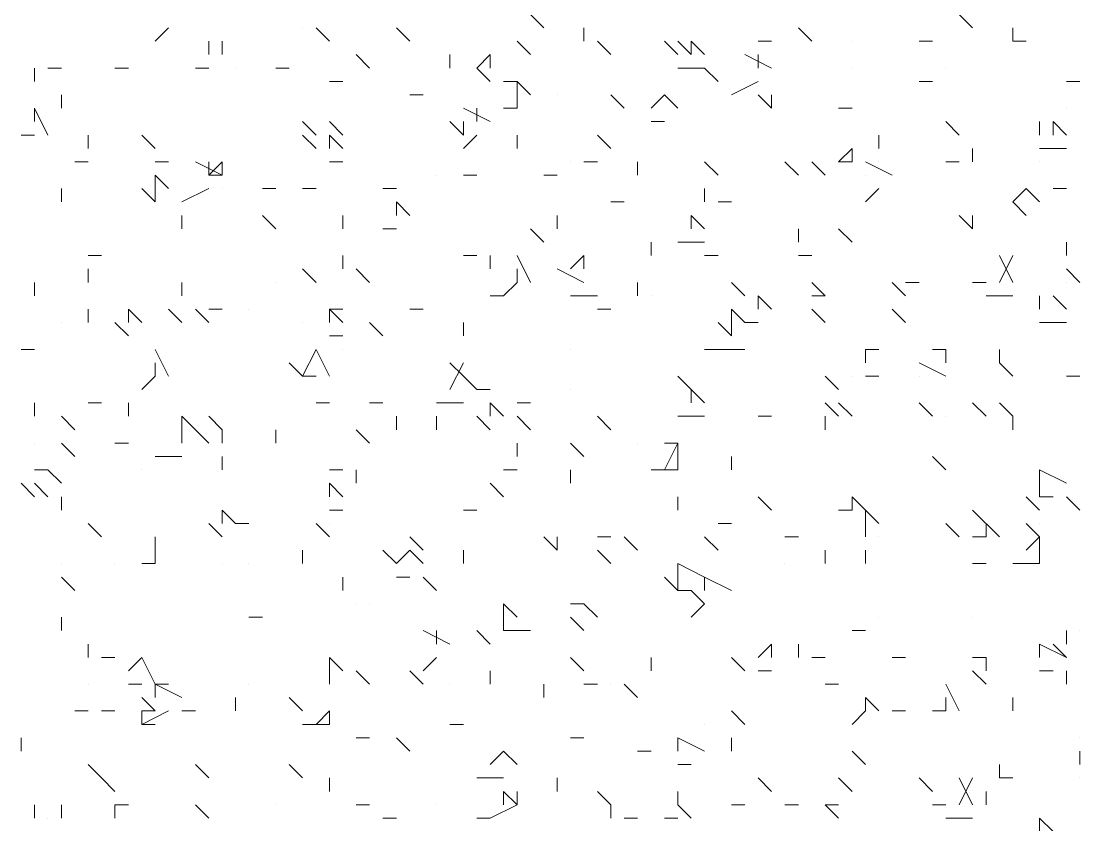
# Model space of a CAD drawing. Header units: millimetres. Extents: x 2928 to 3112, y 1220 to 1280.
# Drawn here: x 3000.6988 to 3000.9622, y 1266.179 to 1266.379 of the extents above; entities that cross this region are included whole.
import ezdxf

# ---------------------------------------------------------------- set-up
doc = ezdxf.new("R2010")
doc.units = ezdxf.units.MM

msp = doc.modelspace()

# ---------------------------------------------------------------- linework, layer by layer
at = {"color": 92, "linetype": 'Continuous', "lineweight": 5, "true_color": 0x00b800}
for points in [[(3000.82883, 1266.37731), (3000.8255, 1266.38065), (3000.8255, 1266.38065)], [(3000.9355, 1266.37731), (3000.93217, 1266.38065), (3000.93217, 1266.38065)], [(3000.73217, 1266.37398), (3000.7355, 1266.37731), (3000.7355, 1266.37731)], [(3000.7755, 1266.37398), (3000.77217, 1266.37731), (3000.77217, 1266.37731)], [(3000.7955, 1266.37398), (3000.79217, 1266.37731), (3000.79217, 1266.37731)], [(3000.83883, 1266.37398), (3000.83883, 1266.37731), (3000.83883, 1266.37731)], [(3000.8955, 1266.37398), (3000.89217, 1266.37731), (3000.89217, 1266.37731)], [(3000.9455, 1266.37398), (3000.9455, 1266.37731), (3000.9455, 1266.37731)], [(3000.7455, 1266.37065), (3000.7455, 1266.37398), (3000.7455, 1266.37398)], [(3000.74883, 1266.37065), (3000.74883, 1266.37398), (3000.74883, 1266.37398)], [(3000.8255, 1266.37065), (3000.82217, 1266.37398), (3000.82217, 1266.37398)], [(3000.8455, 1266.37065), (3000.84217, 1266.37398), (3000.84217, 1266.37398)], [(3000.86217, 1266.37065), (3000.85883, 1266.37398), (3000.85883, 1266.37398)], [(3000.8655, 1266.37065), (3000.86217, 1266.37398), (3000.86217, 1266.37398)], [(3000.8655, 1266.37398), (3000.86883, 1266.37065), (3000.86883, 1266.37065)], [(3000.8655, 1266.37398), (3000.8655, 1266.37065), (3000.8655, 1266.37065)], [(3000.8855, 1266.37398), (3000.88217, 1266.37398), (3000.88217, 1266.37398)], [(3000.9255, 1266.37398), (3000.92217, 1266.37398), (3000.92217, 1266.37398)], [(3000.9455, 1266.37398), (3000.94884, 1266.37398), (3000.94884, 1266.37398)], [(3000.7855, 1266.36731), (3000.78217, 1266.37065), (3000.78217, 1266.37065)], [(3000.8055, 1266.36731), (3000.8055, 1266.37065), (3000.8055, 1266.37065)], [(3000.8155, 1266.37065), (3000.81217, 1266.36731), (3000.81217, 1266.36731)], [(3000.8155, 1266.37065), (3000.8155, 1266.36731), (3000.8155, 1266.36731)], [(3000.87883, 1266.37065), (3000.8855, 1266.36731), (3000.8855, 1266.36731)], [(3000.88217, 1266.37065), (3000.88217, 1266.36731), (3000.88217, 1266.36731)], [(3000.70217, 1266.36398), (3000.70217, 1266.36731), (3000.70217, 1266.36731)], [(3000.70883, 1266.36731), (3000.7055, 1266.36731), (3000.7055, 1266.36731)], [(3000.7255, 1266.36731), (3000.72217, 1266.36731), (3000.72217, 1266.36731)], [(3000.7455, 1266.36731), (3000.74217, 1266.36731), (3000.74217, 1266.36731)], [(3000.7655, 1266.36731), (3000.76217, 1266.36731), (3000.76217, 1266.36731)], [(3000.81217, 1266.36731), (3000.8155, 1266.36398), (3000.8155, 1266.36398)], [(3000.86217, 1266.36731), (3000.86883, 1266.36731), (3000.86883, 1266.36731)], [(3000.87217, 1266.36398), (3000.86883, 1266.36731), (3000.86883, 1266.36731)], [(3000.77883, 1266.36398), (3000.7755, 1266.36398), (3000.7755, 1266.36398)], [(3000.82217, 1266.36398), (3000.81883, 1266.36398), (3000.81883, 1266.36398)], [(3000.82217, 1266.36398), (3000.8255, 1266.36065), (3000.8255, 1266.36065)], [(3000.82217, 1266.36398), (3000.82217, 1266.35731), (3000.82217, 1266.35731)], [(3000.8755, 1266.36065), (3000.88217, 1266.36398), (3000.88217, 1266.36398)], [(3000.9255, 1266.36398), (3000.92217, 1266.36398), (3000.92217, 1266.36398)], [(3000.96217, 1266.36398), (3000.95884, 1266.36398), (3000.95884, 1266.36398)], [(3000.70883, 1266.35731), (3000.70883, 1266.36065), (3000.70883, 1266.36065)], [(3000.79883, 1266.36065), (3000.7955, 1266.36065), (3000.7955, 1266.36065)], [(3000.84883, 1266.35731), (3000.8455, 1266.36065), (3000.8455, 1266.36065)], [(3000.85883, 1266.36065), (3000.8555, 1266.35731), (3000.8555, 1266.35731)], [(3000.85883, 1266.36065), (3000.86217, 1266.35731), (3000.86217, 1266.35731)], [(3000.8855, 1266.35731), (3000.88217, 1266.36065), (3000.88217, 1266.36065)], [(3000.8855, 1266.35731), (3000.8855, 1266.36065), (3000.8855, 1266.36065)], [(3000.70217, 1266.35731), (3000.7055, 1266.35065), (3000.7055, 1266.35065)], [(3000.70217, 1266.35731), (3000.70217, 1266.35398), (3000.70217, 1266.35398)], [(3000.80883, 1266.35731), (3000.8155, 1266.35398), (3000.8155, 1266.35398)], [(3000.81217, 1266.35731), (3000.81217, 1266.35398), (3000.81217, 1266.35398)], [(3000.81883, 1266.35731), (3000.82217, 1266.35731), (3000.82217, 1266.35731)], [(3000.9055, 1266.35731), (3000.90217, 1266.35731), (3000.90217, 1266.35731)], [(3000.77217, 1266.35065), (3000.76883, 1266.35398), (3000.76883, 1266.35398)], [(3000.77883, 1266.35065), (3000.7755, 1266.35398), (3000.7755, 1266.35398)], [(3000.80883, 1266.35065), (3000.8055, 1266.35398), (3000.8055, 1266.35398)], [(3000.80883, 1266.35065), (3000.80883, 1266.35398), (3000.80883, 1266.35398)], [(3000.8555, 1266.35398), (3000.85883, 1266.35398), (3000.85883, 1266.35398)], [(3000.93217, 1266.35065), (3000.92884, 1266.35398), (3000.92884, 1266.35398)], [(3000.95217, 1266.35065), (3000.95217, 1266.35398), (3000.95217, 1266.35398)], [(3000.9555, 1266.35398), (3000.95884, 1266.35065), (3000.95884, 1266.35065)], [(3000.9555, 1266.35398), (3000.9555, 1266.35065), (3000.9555, 1266.35065)], [(3000.69883, 1266.35065), (3000.70217, 1266.35065), (3000.70217, 1266.35065)], [(3000.7155, 1266.34731), (3000.7155, 1266.35065), (3000.7155, 1266.35065)], [(3000.73217, 1266.34731), (3000.72883, 1266.35065), (3000.72883, 1266.35065)], [(3000.77217, 1266.34731), (3000.76883, 1266.35065), (3000.76883, 1266.35065)], [(3000.7755, 1266.35065), (3000.77883, 1266.34731), (3000.77883, 1266.34731)], [(3000.7755, 1266.35065), (3000.7755, 1266.34731), (3000.7755, 1266.34731)], [(3000.80883, 1266.34731), (3000.81217, 1266.35065), (3000.81217, 1266.35065)], [(3000.82217, 1266.34731), (3000.82217, 1266.35065), (3000.82217, 1266.35065)], [(3000.8455, 1266.34731), (3000.84217, 1266.35065), (3000.84217, 1266.35065)], [(3000.91217, 1266.34731), (3000.91217, 1266.35065), (3000.91217, 1266.35065)], [(3000.9055, 1266.34731), (3000.90217, 1266.34398), (3000.90217, 1266.34398)], [(3000.9055, 1266.34731), (3000.9055, 1266.34398), (3000.9055, 1266.34398)], [(3000.9355, 1266.34398), (3000.9355, 1266.34731), (3000.9355, 1266.34731)], [(3000.95217, 1266.34731), (3000.95884, 1266.34731), (3000.95884, 1266.34731)], [(3000.7155, 1266.34398), (3000.71217, 1266.34398), (3000.71217, 1266.34398)], [(3000.7355, 1266.34398), (3000.73217, 1266.34398), (3000.73217, 1266.34398)], [(3000.74217, 1266.34398), (3000.74883, 1266.34065), (3000.74883, 1266.34065)], [(3000.7455, 1266.34398), (3000.7455, 1266.34065), (3000.7455, 1266.34065)], [(3000.74883, 1266.34398), (3000.7455, 1266.34065), (3000.7455, 1266.34065)], [(3000.74883, 1266.34398), (3000.74883, 1266.34065), (3000.74883, 1266.34065)], [(3000.7755, 1266.34398), (3000.77883, 1266.34398), (3000.77883, 1266.34398)], [(3000.84217, 1266.34398), (3000.83883, 1266.34398), (3000.83883, 1266.34398)], [(3000.85217, 1266.34065), (3000.85217, 1266.34398), (3000.85217, 1266.34398)], [(3000.87217, 1266.34065), (3000.86883, 1266.34398), (3000.86883, 1266.34398)], [(3000.89217, 1266.34065), (3000.88883, 1266.34398), (3000.88883, 1266.34398)], [(3000.89884, 1266.34065), (3000.8955, 1266.34398), (3000.8955, 1266.34398)], [(3000.90217, 1266.34398), (3000.9055, 1266.34398), (3000.9055, 1266.34398)], [(3000.90884, 1266.34398), (3000.9155, 1266.34065), (3000.9155, 1266.34065)], [(3000.93217, 1266.34398), (3000.92884, 1266.34398), (3000.92884, 1266.34398)], [(3000.73217, 1266.34065), (3000.7355, 1266.33731), (3000.7355, 1266.33731)], [(3000.73217, 1266.34065), (3000.73217, 1266.33398), (3000.73217, 1266.33398)], [(3000.7455, 1266.34065), (3000.74883, 1266.34065), (3000.74883, 1266.34065)], [(3000.74883, 1266.34065), (3000.7455, 1266.34065), (3000.7455, 1266.34065)], [(3000.81217, 1266.34065), (3000.80883, 1266.34065), (3000.80883, 1266.34065)], [(3000.83217, 1266.34065), (3000.82883, 1266.34065), (3000.82883, 1266.34065)], [(3000.70883, 1266.33398), (3000.70883, 1266.33731), (3000.70883, 1266.33731)], [(3000.70883, 1266.33398), (3000.70883, 1266.33731), (3000.70883, 1266.33731)], [(3000.73217, 1266.33398), (3000.72883, 1266.33731), (3000.72883, 1266.33731)], [(3000.73883, 1266.33398), (3000.7455, 1266.33731), (3000.7455, 1266.33731)], [(3000.76217, 1266.33731), (3000.75883, 1266.33731), (3000.75883, 1266.33731)], [(3000.77217, 1266.33731), (3000.76883, 1266.33731), (3000.76883, 1266.33731)], [(3000.79217, 1266.33731), (3000.78883, 1266.33731), (3000.78883, 1266.33731)], [(3000.86883, 1266.33398), (3000.86883, 1266.33731), (3000.86883, 1266.33731)], [(3000.90884, 1266.33398), (3000.91217, 1266.33731), (3000.91217, 1266.33731)], [(3000.94884, 1266.33731), (3000.9455, 1266.33398), (3000.9455, 1266.33398)], [(3000.94884, 1266.33731), (3000.95217, 1266.33398), (3000.95217, 1266.33398)], [(3000.95884, 1266.33731), (3000.9555, 1266.33731), (3000.9555, 1266.33731)], [(3000.79217, 1266.33398), (3000.7955, 1266.33065), (3000.7955, 1266.33065)], [(3000.79217, 1266.33398), (3000.79217, 1266.33065), (3000.79217, 1266.33065)], [(3000.84883, 1266.33398), (3000.8455, 1266.33398), (3000.8455, 1266.33398)], [(3000.8755, 1266.33398), (3000.87217, 1266.33398), (3000.87217, 1266.33398)], [(3000.9455, 1266.33398), (3000.94884, 1266.33065), (3000.94884, 1266.33065)], [(3000.73883, 1266.32731), (3000.73883, 1266.33065), (3000.73883, 1266.33065)], [(3000.76217, 1266.32731), (3000.75883, 1266.33065), (3000.75883, 1266.33065)], [(3000.77883, 1266.32731), (3000.77883, 1266.33065), (3000.77883, 1266.33065)], [(3000.83217, 1266.32731), (3000.83217, 1266.33065), (3000.83217, 1266.33065)], [(3000.8655, 1266.33065), (3000.86883, 1266.32731), (3000.86883, 1266.32731)], [(3000.8655, 1266.33065), (3000.8655, 1266.32731), (3000.8655, 1266.32731)], [(3000.9355, 1266.32731), (3000.93217, 1266.33065), (3000.93217, 1266.33065)], [(3000.9355, 1266.32731), (3000.9355, 1266.33065), (3000.9355, 1266.33065)], [(3000.78883, 1266.32731), (3000.79217, 1266.32731), (3000.79217, 1266.32731)], [(3000.82883, 1266.32398), (3000.8255, 1266.32731), (3000.8255, 1266.32731)], [(3000.89217, 1266.32398), (3000.89217, 1266.32731), (3000.89217, 1266.32731)], [(3000.9055, 1266.32398), (3000.90217, 1266.32731), (3000.90217, 1266.32731)], [(3000.8555, 1266.32065), (3000.8555, 1266.32398), (3000.8555, 1266.32398)], [(3000.86217, 1266.32398), (3000.86883, 1266.32398), (3000.86883, 1266.32398)], [(3000.95884, 1266.32065), (3000.95884, 1266.32398), (3000.95884, 1266.32398)], [(3000.71883, 1266.32065), (3000.7155, 1266.32065), (3000.7155, 1266.32065)], [(3000.77883, 1266.31731), (3000.77883, 1266.32065), (3000.77883, 1266.32065)], [(3000.81217, 1266.32065), (3000.80883, 1266.32065), (3000.80883, 1266.32065)], [(3000.8155, 1266.31731), (3000.8155, 1266.32065), (3000.8155, 1266.32065)], [(3000.82217, 1266.32065), (3000.8255, 1266.31398), (3000.8255, 1266.31398)], [(3000.83883, 1266.32065), (3000.8355, 1266.31731), (3000.8355, 1266.31731)], [(3000.83883, 1266.32065), (3000.83883, 1266.31731), (3000.83883, 1266.31731)], [(3000.87217, 1266.32065), (3000.86883, 1266.32065), (3000.86883, 1266.32065)], [(3000.8955, 1266.32065), (3000.89217, 1266.32065), (3000.89217, 1266.32065)], [(3000.94217, 1266.32065), (3000.9455, 1266.31398), (3000.9455, 1266.31398)], [(3000.9455, 1266.32065), (3000.94217, 1266.31398), (3000.94217, 1266.31398)], [(3000.7155, 1266.31398), (3000.7155, 1266.31731), (3000.7155, 1266.31731)], [(3000.77217, 1266.31398), (3000.76883, 1266.31731), (3000.76883, 1266.31731)], [(3000.7855, 1266.31398), (3000.78217, 1266.31731), (3000.78217, 1266.31731)], [(3000.82217, 1266.31731), (3000.82217, 1266.31398), (3000.82217, 1266.31398)], [(3000.83217, 1266.31731), (3000.83883, 1266.31398), (3000.83883, 1266.31398)], [(3000.96217, 1266.31398), (3000.95884, 1266.31731), (3000.95884, 1266.31731)], [(3000.70217, 1266.31065), (3000.70217, 1266.31398), (3000.70217, 1266.31398)], [(3000.73883, 1266.31065), (3000.73883, 1266.31398), (3000.73883, 1266.31398)], [(3000.81883, 1266.31065), (3000.82217, 1266.31398), (3000.82217, 1266.31398)], [(3000.85217, 1266.31065), (3000.85217, 1266.31398), (3000.85217, 1266.31398)], [(3000.87883, 1266.31065), (3000.8755, 1266.31398), (3000.8755, 1266.31398)], [(3000.89884, 1266.31065), (3000.8955, 1266.31398), (3000.8955, 1266.31398)], [(3000.91884, 1266.31065), (3000.9155, 1266.31398), (3000.9155, 1266.31398)], [(3000.92217, 1266.31398), (3000.91884, 1266.31398), (3000.91884, 1266.31398)], [(3000.93884, 1266.31398), (3000.9355, 1266.31398), (3000.9355, 1266.31398)], [(3000.81883, 1266.31065), (3000.8155, 1266.31065), (3000.8155, 1266.31065)], [(3000.83883, 1266.31065), (3000.8355, 1266.31065), (3000.8355, 1266.31065)], [(3000.84217, 1266.31065), (3000.83883, 1266.31065), (3000.83883, 1266.31065)], [(3000.88217, 1266.31065), (3000.8855, 1266.30731), (3000.8855, 1266.30731)], [(3000.88217, 1266.31065), (3000.88217, 1266.30731), (3000.88217, 1266.30731)], [(3000.89884, 1266.31065), (3000.8955, 1266.31065), (3000.8955, 1266.31065)], [(3000.93884, 1266.31065), (3000.9455, 1266.31065), (3000.9455, 1266.31065)], [(3000.95217, 1266.31065), (3000.95217, 1266.30731), (3000.95217, 1266.30731)], [(3000.9555, 1266.31065), (3000.95884, 1266.30731), (3000.95884, 1266.30731)], [(3000.7155, 1266.30398), (3000.7155, 1266.30731), (3000.7155, 1266.30731)], [(3000.7255, 1266.30731), (3000.72883, 1266.30398), (3000.72883, 1266.30398)], [(3000.7255, 1266.30731), (3000.7255, 1266.30398), (3000.7255, 1266.30398)], [(3000.73883, 1266.30398), (3000.7355, 1266.30731), (3000.7355, 1266.30731)], [(3000.7455, 1266.30398), (3000.74217, 1266.30731), (3000.74217, 1266.30731)], [(3000.74883, 1266.30731), (3000.7455, 1266.30731), (3000.7455, 1266.30731)], [(3000.7755, 1266.30731), (3000.77883, 1266.30398), (3000.77883, 1266.30398)], [(3000.7755, 1266.30731), (3000.7755, 1266.30398), (3000.7755, 1266.30398)], [(3000.77883, 1266.30731), (3000.7755, 1266.30731), (3000.7755, 1266.30731)], [(3000.79883, 1266.30731), (3000.7955, 1266.30731), (3000.7955, 1266.30731)], [(3000.8455, 1266.30731), (3000.84217, 1266.30731), (3000.84217, 1266.30731)], [(3000.8755, 1266.30731), (3000.87883, 1266.30398), (3000.87883, 1266.30398)], [(3000.8755, 1266.30731), (3000.8755, 1266.30065), (3000.8755, 1266.30065)], [(3000.89884, 1266.30398), (3000.8955, 1266.30731), (3000.8955, 1266.30731)], [(3000.91884, 1266.30398), (3000.9155, 1266.30731), (3000.9155, 1266.30731)], [(3000.72217, 1266.30398), (3000.7255, 1266.30065), (3000.7255, 1266.30065)], [(3000.78883, 1266.30065), (3000.7855, 1266.30398), (3000.7855, 1266.30398)], [(3000.80883, 1266.30065), (3000.80883, 1266.30398), (3000.80883, 1266.30398)], [(3000.8755, 1266.30065), (3000.87217, 1266.30398), (3000.87217, 1266.30398)], [(3000.87883, 1266.30398), (3000.88217, 1266.30398), (3000.88217, 1266.30398)], [(3000.95217, 1266.30398), (3000.95884, 1266.30398), (3000.95884, 1266.30398)], [(3000.7755, 1266.30065), (3000.77883, 1266.30065), (3000.77883, 1266.30065)], [(3000.70217, 1266.29731), (3000.69883, 1266.29731), (3000.69883, 1266.29731)], [(3000.73217, 1266.29731), (3000.7355, 1266.29065), (3000.7355, 1266.29065)], [(3000.77217, 1266.29731), (3000.76883, 1266.29065), (3000.76883, 1266.29065)], [(3000.77217, 1266.29731), (3000.7755, 1266.29065), (3000.7755, 1266.29065)], [(3000.86883, 1266.29731), (3000.8755, 1266.29731), (3000.8755, 1266.29731)], [(3000.87883, 1266.29731), (3000.8755, 1266.29731), (3000.8755, 1266.29731)], [(3000.90884, 1266.29731), (3000.91217, 1266.29731), (3000.91217, 1266.29731)], [(3000.90884, 1266.29731), (3000.90884, 1266.29398), (3000.90884, 1266.29398)], [(3000.92884, 1266.29731), (3000.9255, 1266.29731), (3000.9255, 1266.29731)], [(3000.92884, 1266.29731), (3000.92884, 1266.29398), (3000.92884, 1266.29398)], [(3000.94217, 1266.29398), (3000.94217, 1266.29731), (3000.94217, 1266.29731)], [(3000.73217, 1266.29398), (3000.73217, 1266.29065), (3000.73217, 1266.29065)], [(3000.76883, 1266.29065), (3000.7655, 1266.29398), (3000.7655, 1266.29398)], [(3000.8055, 1266.29398), (3000.80883, 1266.29065), (3000.80883, 1266.29065)], [(3000.80883, 1266.29398), (3000.8055, 1266.28731), (3000.8055, 1266.28731)], [(3000.92217, 1266.29398), (3000.92884, 1266.29065), (3000.92884, 1266.29065)], [(3000.9455, 1266.29065), (3000.94217, 1266.29398), (3000.94217, 1266.29398)], [(3000.72883, 1266.28731), (3000.73217, 1266.29065), (3000.73217, 1266.29065)], [(3000.76883, 1266.29065), (3000.77217, 1266.29065), (3000.77217, 1266.29065)], [(3000.81217, 1266.28731), (3000.80883, 1266.29065), (3000.80883, 1266.29065)], [(3000.8655, 1266.28731), (3000.86217, 1266.29065), (3000.86217, 1266.29065)], [(3000.90217, 1266.28731), (3000.89884, 1266.29065), (3000.89884, 1266.29065)], [(3000.90884, 1266.29065), (3000.91217, 1266.29065), (3000.91217, 1266.29065)], [(3000.96217, 1266.29065), (3000.95884, 1266.29065), (3000.95884, 1266.29065)], [(3000.8155, 1266.28731), (3000.81217, 1266.28731), (3000.81217, 1266.28731)], [(3000.8655, 1266.28731), (3000.86883, 1266.28398), (3000.86883, 1266.28398)], [(3000.8655, 1266.28731), (3000.8655, 1266.28398), (3000.8655, 1266.28398)], [(3000.70217, 1266.28065), (3000.70217, 1266.28398), (3000.70217, 1266.28398)], [(3000.71883, 1266.28398), (3000.7155, 1266.28398), (3000.7155, 1266.28398)], [(3000.7255, 1266.28065), (3000.7255, 1266.28398), (3000.7255, 1266.28398)], [(3000.7755, 1266.28398), (3000.77217, 1266.28398), (3000.77217, 1266.28398)], [(3000.78883, 1266.28398), (3000.7855, 1266.28398), (3000.7855, 1266.28398)], [(3000.80217, 1266.28398), (3000.80883, 1266.28398), (3000.80883, 1266.28398)], [(3000.8155, 1266.28398), (3000.81883, 1266.28065), (3000.81883, 1266.28065)], [(3000.8155, 1266.28398), (3000.8155, 1266.28065), (3000.8155, 1266.28065)], [(3000.8255, 1266.28398), (3000.82217, 1266.28398), (3000.82217, 1266.28398)], [(3000.90217, 1266.28065), (3000.89884, 1266.28398), (3000.89884, 1266.28398)], [(3000.9055, 1266.28065), (3000.90217, 1266.28398), (3000.90217, 1266.28398)], [(3000.9255, 1266.28065), (3000.92217, 1266.28398), (3000.92217, 1266.28398)], [(3000.93884, 1266.28065), (3000.9355, 1266.28398), (3000.9355, 1266.28398)], [(3000.9455, 1266.28065), (3000.94217, 1266.28398), (3000.94217, 1266.28398)], [(3000.71217, 1266.27731), (3000.70883, 1266.28065), (3000.70883, 1266.28065)], [(3000.73883, 1266.28065), (3000.74217, 1266.27731), (3000.74217, 1266.27731)], [(3000.73883, 1266.28065), (3000.73883, 1266.27398), (3000.73883, 1266.27398)], [(3000.74883, 1266.27731), (3000.7455, 1266.28065), (3000.7455, 1266.28065)], [(3000.79217, 1266.27731), (3000.79217, 1266.28065), (3000.79217, 1266.28065)], [(3000.80217, 1266.27731), (3000.80217, 1266.28065), (3000.80217, 1266.28065)], [(3000.81217, 1266.28065), (3000.8155, 1266.27731), (3000.8155, 1266.27731)], [(3000.8255, 1266.27731), (3000.82217, 1266.28065), (3000.82217, 1266.28065)], [(3000.8455, 1266.27731), (3000.84217, 1266.28065), (3000.84217, 1266.28065)], [(3000.8455, 1266.27731), (3000.84217, 1266.28065), (3000.84217, 1266.28065)], [(3000.86217, 1266.28065), (3000.86883, 1266.28065), (3000.86883, 1266.28065)], [(3000.8655, 1266.28065), (3000.86217, 1266.28065), (3000.86217, 1266.28065)], [(3000.8855, 1266.28065), (3000.88217, 1266.28065), (3000.88217, 1266.28065)], [(3000.89884, 1266.27731), (3000.89884, 1266.28065), (3000.89884, 1266.28065)], [(3000.9455, 1266.27731), (3000.9455, 1266.28065), (3000.9455, 1266.28065)], [(3000.7455, 1266.27398), (3000.74217, 1266.27731), (3000.74217, 1266.27731)], [(3000.74883, 1266.27398), (3000.74883, 1266.27731), (3000.74883, 1266.27731)], [(3000.76217, 1266.27398), (3000.76217, 1266.27731), (3000.76217, 1266.27731)], [(3000.7855, 1266.27398), (3000.78217, 1266.27731), (3000.78217, 1266.27731)], [(3000.71217, 1266.27065), (3000.70883, 1266.27398), (3000.70883, 1266.27398)], [(3000.7255, 1266.27398), (3000.72217, 1266.27398), (3000.72217, 1266.27398)], [(3000.82217, 1266.27398), (3000.82217, 1266.27065), (3000.82217, 1266.27065)], [(3000.83883, 1266.27065), (3000.8355, 1266.27398), (3000.8355, 1266.27398)], [(3000.86217, 1266.27398), (3000.85883, 1266.26731), (3000.85883, 1266.26731)], [(3000.86217, 1266.27398), (3000.85883, 1266.27398), (3000.85883, 1266.27398)], [(3000.86217, 1266.27398), (3000.86217, 1266.26731), (3000.86217, 1266.26731)], [(3000.73217, 1266.27065), (3000.73883, 1266.27065), (3000.73883, 1266.27065)], [(3000.74883, 1266.26731), (3000.74883, 1266.27065), (3000.74883, 1266.27065)], [(3000.8755, 1266.26731), (3000.8755, 1266.27065), (3000.8755, 1266.27065)], [(3000.92884, 1266.26731), (3000.9255, 1266.27065), (3000.9255, 1266.27065)], [(3000.7055, 1266.26731), (3000.70217, 1266.26731), (3000.70217, 1266.26731)], [(3000.7055, 1266.26731), (3000.70883, 1266.26398), (3000.70883, 1266.26398)], [(3000.77883, 1266.26731), (3000.7755, 1266.26731), (3000.7755, 1266.26731)], [(3000.78217, 1266.26398), (3000.78217, 1266.26731), (3000.78217, 1266.26731)], [(3000.81883, 1266.26731), (3000.82217, 1266.26731), (3000.82217, 1266.26731)], [(3000.8355, 1266.26398), (3000.8355, 1266.26731), (3000.8355, 1266.26731)], [(3000.8555, 1266.26731), (3000.86217, 1266.26731), (3000.86217, 1266.26731)], [(3000.95217, 1266.26731), (3000.95884, 1266.26398), (3000.95884, 1266.26398)], [(3000.95217, 1266.26731), (3000.95217, 1266.26064), (3000.95217, 1266.26064)], [(3000.70217, 1266.26064), (3000.69883, 1266.26398), (3000.69883, 1266.26398)], [(3000.70217, 1266.26398), (3000.7055, 1266.26064), (3000.7055, 1266.26064)], [(3000.7755, 1266.26398), (3000.77883, 1266.26064), (3000.77883, 1266.26064)], [(3000.7755, 1266.26398), (3000.7755, 1266.26064), (3000.7755, 1266.26064)], [(3000.81883, 1266.26064), (3000.8155, 1266.26398), (3000.8155, 1266.26398)], [(3000.70883, 1266.25731), (3000.70883, 1266.26064), (3000.70883, 1266.26064)], [(3000.86217, 1266.25731), (3000.86217, 1266.26064), (3000.86217, 1266.26064)], [(3000.8855, 1266.25731), (3000.88217, 1266.26064), (3000.88217, 1266.26064)], [(3000.9055, 1266.26064), (3000.90884, 1266.25731), (3000.90884, 1266.25731)], [(3000.9055, 1266.26064), (3000.9055, 1266.25731), (3000.9055, 1266.25731)], [(3000.9055, 1266.25731), (3000.9055, 1266.26064), (3000.9055, 1266.26064)], [(3000.95217, 1266.25731), (3000.94884, 1266.26064), (3000.94884, 1266.26064)], [(3000.95217, 1266.26064), (3000.9555, 1266.26064), (3000.9555, 1266.26064)], [(3000.96217, 1266.25731), (3000.95884, 1266.26064), (3000.95884, 1266.26064)], [(3000.74883, 1266.25731), (3000.75217, 1266.25398), (3000.75217, 1266.25398)], [(3000.74883, 1266.25731), (3000.74883, 1266.25398), (3000.74883, 1266.25398)], [(3000.7755, 1266.25731), (3000.77883, 1266.25731), (3000.77883, 1266.25731)], [(3000.81217, 1266.25731), (3000.80883, 1266.25731), (3000.80883, 1266.25731)], [(3000.90217, 1266.25731), (3000.9055, 1266.25731), (3000.9055, 1266.25731)], [(3000.90884, 1266.25731), (3000.91217, 1266.25398), (3000.91217, 1266.25398)], [(3000.90884, 1266.25731), (3000.90884, 1266.25064), (3000.90884, 1266.25064)], [(3000.9355, 1266.25731), (3000.94217, 1266.25064), (3000.94217, 1266.25064)], [(3000.71883, 1266.25064), (3000.7155, 1266.25398), (3000.7155, 1266.25398)], [(3000.7455, 1266.25398), (3000.74883, 1266.25064), (3000.74883, 1266.25064)], [(3000.7555, 1266.25398), (3000.75217, 1266.25398), (3000.75217, 1266.25398)], [(3000.7755, 1266.25064), (3000.77217, 1266.25398), (3000.77217, 1266.25398)], [(3000.8755, 1266.25398), (3000.87217, 1266.25398), (3000.87217, 1266.25398)], [(3000.93217, 1266.25064), (3000.92884, 1266.25398), (3000.92884, 1266.25398)], [(3000.93884, 1266.25398), (3000.93884, 1266.25064), (3000.93884, 1266.25064)], [(3000.95217, 1266.25064), (3000.94884, 1266.25398), (3000.94884, 1266.25398)], [(3000.73217, 1266.25064), (3000.73217, 1266.24731), (3000.73217, 1266.24731)], [(3000.79883, 1266.24731), (3000.7955, 1266.25064), (3000.7955, 1266.25064)], [(3000.83217, 1266.24731), (3000.82883, 1266.25064), (3000.82883, 1266.25064)], [(3000.83217, 1266.24731), (3000.83217, 1266.25064), (3000.83217, 1266.25064)], [(3000.8455, 1266.25064), (3000.84217, 1266.25064), (3000.84217, 1266.25064)], [(3000.85217, 1266.24731), (3000.84883, 1266.25064), (3000.84883, 1266.25064)], [(3000.87217, 1266.24731), (3000.86883, 1266.25064), (3000.86883, 1266.25064)], [(3000.89217, 1266.25064), (3000.88883, 1266.25064), (3000.88883, 1266.25064)], [(3000.93884, 1266.25064), (3000.9355, 1266.25064), (3000.9355, 1266.25064)], [(3000.95217, 1266.25064), (3000.94884, 1266.24731), (3000.94884, 1266.24731)], [(3000.95217, 1266.25064), (3000.95217, 1266.24398), (3000.95217, 1266.24398)], [(3000.73217, 1266.24398), (3000.73217, 1266.24731), (3000.73217, 1266.24731)], [(3000.76883, 1266.24398), (3000.76883, 1266.24731), (3000.76883, 1266.24731)], [(3000.79217, 1266.24398), (3000.78883, 1266.24731), (3000.78883, 1266.24731)], [(3000.7955, 1266.24731), (3000.79217, 1266.24398), (3000.79217, 1266.24398)], [(3000.7955, 1266.24731), (3000.79883, 1266.24398), (3000.79883, 1266.24398)], [(3000.80883, 1266.24398), (3000.80883, 1266.24731), (3000.80883, 1266.24731)], [(3000.8455, 1266.24398), (3000.84217, 1266.24731), (3000.84217, 1266.24731)], [(3000.89884, 1266.24398), (3000.89884, 1266.24731), (3000.89884, 1266.24731)], [(3000.90884, 1266.24398), (3000.90884, 1266.24731), (3000.90884, 1266.24731)], [(3000.72883, 1266.24398), (3000.73217, 1266.24398), (3000.73217, 1266.24398)], [(3000.73217, 1266.24398), (3000.72883, 1266.24398), (3000.72883, 1266.24398)], [(3000.86217, 1266.24398), (3000.86883, 1266.24064), (3000.86883, 1266.24064)], [(3000.86217, 1266.24398), (3000.86217, 1266.23731), (3000.86217, 1266.23731)], [(3000.9355, 1266.24398), (3000.93884, 1266.24398), (3000.93884, 1266.24398)], [(3000.93884, 1266.24398), (3000.9355, 1266.24398), (3000.9355, 1266.24398)], [(3000.9455, 1266.24398), (3000.95217, 1266.24398), (3000.95217, 1266.24398)], [(3000.71217, 1266.23731), (3000.70883, 1266.24064), (3000.70883, 1266.24064)], [(3000.77883, 1266.23731), (3000.77883, 1266.24064), (3000.77883, 1266.24064)], [(3000.79217, 1266.24064), (3000.7955, 1266.24064), (3000.7955, 1266.24064)], [(3000.80217, 1266.23731), (3000.79883, 1266.24064), (3000.79883, 1266.24064)], [(3000.86217, 1266.23731), (3000.85883, 1266.24064), (3000.85883, 1266.24064)], [(3000.86883, 1266.24064), (3000.8755, 1266.23731), (3000.8755, 1266.23731)], [(3000.86883, 1266.24064), (3000.86883, 1266.23731), (3000.86883, 1266.23731)], [(3000.86217, 1266.23731), (3000.8655, 1266.23731), (3000.8655, 1266.23731)], [(3000.86883, 1266.23398), (3000.8655, 1266.23731), (3000.8655, 1266.23731)], [(3000.81883, 1266.23398), (3000.82217, 1266.23064), (3000.82217, 1266.23064)], [(3000.81883, 1266.23398), (3000.81883, 1266.22731), (3000.81883, 1266.22731)], [(3000.83883, 1266.23398), (3000.8355, 1266.23398), (3000.8355, 1266.23398)], [(3000.83883, 1266.23398), (3000.84217, 1266.23064), (3000.84217, 1266.23064)], [(3000.8655, 1266.23064), (3000.86883, 1266.23398), (3000.86883, 1266.23398)], [(3000.70883, 1266.22731), (3000.70883, 1266.23064), (3000.70883, 1266.23064)], [(3000.75883, 1266.23064), (3000.7555, 1266.23064), (3000.7555, 1266.23064)], [(3000.8355, 1266.23064), (3000.83883, 1266.22731), (3000.83883, 1266.22731)], [(3000.79883, 1266.22731), (3000.8055, 1266.22398), (3000.8055, 1266.22398)], [(3000.80217, 1266.22731), (3000.80217, 1266.22398), (3000.80217, 1266.22398)], [(3000.80217, 1266.22398), (3000.80217, 1266.22731), (3000.80217, 1266.22731)], [(3000.8155, 1266.22398), (3000.81217, 1266.22731), (3000.81217, 1266.22731)], [(3000.81883, 1266.22731), (3000.82217, 1266.22731), (3000.82217, 1266.22731)], [(3000.8255, 1266.22731), (3000.82217, 1266.22731), (3000.82217, 1266.22731)], [(3000.90884, 1266.22731), (3000.9055, 1266.22731), (3000.9055, 1266.22731)], [(3000.95884, 1266.22398), (3000.95884, 1266.22731), (3000.95884, 1266.22731)], [(3000.7155, 1266.22064), (3000.7155, 1266.22398), (3000.7155, 1266.22398)], [(3000.8855, 1266.22398), (3000.88217, 1266.22064), (3000.88217, 1266.22064)], [(3000.8855, 1266.22398), (3000.8855, 1266.22064), (3000.8855, 1266.22064)], [(3000.89217, 1266.22064), (3000.89217, 1266.22398), (3000.89217, 1266.22398)], [(3000.95217, 1266.22398), (3000.95884, 1266.22064), (3000.95884, 1266.22064)], [(3000.95217, 1266.22398), (3000.95217, 1266.22064), (3000.95217, 1266.22064)], [(3000.95884, 1266.22064), (3000.9555, 1266.22398), (3000.9555, 1266.22398)], [(3000.72217, 1266.22064), (3000.71883, 1266.22064), (3000.71883, 1266.22064)], [(3000.72883, 1266.22064), (3000.7255, 1266.21731), (3000.7255, 1266.21731)], [(3000.72883, 1266.22064), (3000.73217, 1266.21398), (3000.73217, 1266.21398)], [(3000.7755, 1266.22064), (3000.77883, 1266.21731), (3000.77883, 1266.21731)], [(3000.7755, 1266.22064), (3000.7755, 1266.21398), (3000.7755, 1266.21398)], [(3000.79883, 1266.21731), (3000.80217, 1266.22064), (3000.80217, 1266.22064)], [(3000.83883, 1266.21731), (3000.8355, 1266.22064), (3000.8355, 1266.22064)], [(3000.8555, 1266.21731), (3000.8555, 1266.22064), (3000.8555, 1266.22064)], [(3000.87883, 1266.21731), (3000.8755, 1266.22064), (3000.8755, 1266.22064)], [(3000.89884, 1266.22064), (3000.8955, 1266.22064), (3000.8955, 1266.22064)], [(3000.91884, 1266.22064), (3000.9155, 1266.22064), (3000.9155, 1266.22064)], [(3000.93884, 1266.22064), (3000.9355, 1266.22064), (3000.9355, 1266.22064)], [(3000.93884, 1266.21731), (3000.93884, 1266.22064), (3000.93884, 1266.22064)], [(3000.7755, 1266.21398), (3000.7755, 1266.21731), (3000.7755, 1266.21731)], [(3000.7855, 1266.21398), (3000.78217, 1266.21731), (3000.78217, 1266.21731)], [(3000.79883, 1266.21398), (3000.7955, 1266.21731), (3000.7955, 1266.21731)], [(3000.8155, 1266.21398), (3000.8155, 1266.21731), (3000.8155, 1266.21731)], [(3000.88217, 1266.21731), (3000.8855, 1266.21731), (3000.8855, 1266.21731)], [(3000.93884, 1266.21398), (3000.9355, 1266.21731), (3000.9355, 1266.21731)], [(3000.95217, 1266.21731), (3000.9555, 1266.21731), (3000.9555, 1266.21731)], [(3000.95884, 1266.21398), (3000.95884, 1266.21731), (3000.95884, 1266.21731)], [(3000.7255, 1266.21398), (3000.72883, 1266.21398), (3000.72883, 1266.21398)], [(3000.73217, 1266.21398), (3000.73883, 1266.21064), (3000.73883, 1266.21064)], [(3000.73217, 1266.21398), (3000.73217, 1266.21064), (3000.73217, 1266.21064)], [(3000.7355, 1266.21398), (3000.73217, 1266.21398), (3000.73217, 1266.21398)], [(3000.82883, 1266.21064), (3000.82883, 1266.21398), (3000.82883, 1266.21398)], [(3000.84217, 1266.21398), (3000.83883, 1266.21398), (3000.83883, 1266.21398)], [(3000.85217, 1266.21064), (3000.84883, 1266.21398), (3000.84883, 1266.21398)], [(3000.90217, 1266.21398), (3000.89884, 1266.21398), (3000.89884, 1266.21398)], [(3000.92884, 1266.21398), (3000.93217, 1266.20731), (3000.93217, 1266.20731)], [(3000.73217, 1266.20731), (3000.72883, 1266.21064), (3000.72883, 1266.21064)], [(3000.75217, 1266.20731), (3000.75217, 1266.21064), (3000.75217, 1266.21064)], [(3000.76883, 1266.20731), (3000.7655, 1266.21064), (3000.7655, 1266.21064)], [(3000.90884, 1266.21064), (3000.91217, 1266.20731), (3000.91217, 1266.20731)], [(3000.90884, 1266.21064), (3000.90884, 1266.20731), (3000.90884, 1266.20731)], [(3000.92884, 1266.21064), (3000.92884, 1266.20731), (3000.92884, 1266.20731)], [(3000.9455, 1266.20731), (3000.9455, 1266.21064), (3000.9455, 1266.21064)], [(3000.7155, 1266.20731), (3000.71217, 1266.20731), (3000.71217, 1266.20731)], [(3000.72217, 1266.20731), (3000.71883, 1266.20731), (3000.71883, 1266.20731)], [(3000.72883, 1266.20731), (3000.73217, 1266.20731), (3000.73217, 1266.20731)], [(3000.72883, 1266.20731), (3000.72883, 1266.20398), (3000.72883, 1266.20398)], [(3000.72883, 1266.20398), (3000.7355, 1266.20731), (3000.7355, 1266.20731)], [(3000.74217, 1266.20731), (3000.73883, 1266.20731), (3000.73883, 1266.20731)], [(3000.7755, 1266.20731), (3000.77217, 1266.20398), (3000.77217, 1266.20398)], [(3000.7755, 1266.20731), (3000.7755, 1266.20398), (3000.7755, 1266.20398)], [(3000.87883, 1266.20398), (3000.8755, 1266.20731), (3000.8755, 1266.20731)], [(3000.9055, 1266.20398), (3000.90884, 1266.20731), (3000.90884, 1266.20731)], [(3000.91884, 1266.20731), (3000.9155, 1266.20731), (3000.9155, 1266.20731)], [(3000.9255, 1266.20731), (3000.92884, 1266.20731), (3000.92884, 1266.20731)], [(3000.72883, 1266.20398), (3000.73217, 1266.20398), (3000.73217, 1266.20398)], [(3000.76883, 1266.20398), (3000.7755, 1266.20398), (3000.7755, 1266.20398)], [(3000.80883, 1266.20398), (3000.8055, 1266.20398), (3000.8055, 1266.20398)], [(3000.69883, 1266.19731), (3000.69883, 1266.20064), (3000.69883, 1266.20064)], [(3000.7855, 1266.20064), (3000.78217, 1266.20064), (3000.78217, 1266.20064)], [(3000.7955, 1266.19731), (3000.79217, 1266.20064), (3000.79217, 1266.20064)], [(3000.83883, 1266.20064), (3000.8355, 1266.20064), (3000.8355, 1266.20064)], [(3000.86217, 1266.20064), (3000.86883, 1266.19731), (3000.86883, 1266.19731)], [(3000.86217, 1266.20064), (3000.86217, 1266.19731), (3000.86217, 1266.19731)], [(3000.8755, 1266.19731), (3000.8755, 1266.20064), (3000.8755, 1266.20064)], [(3000.81883, 1266.19731), (3000.8155, 1266.19398), (3000.8155, 1266.19398)], [(3000.81883, 1266.19731), (3000.82217, 1266.19398), (3000.82217, 1266.19398)], [(3000.8555, 1266.19731), (3000.85217, 1266.19731), (3000.85217, 1266.19731)], [(3000.90884, 1266.19398), (3000.9055, 1266.19731), (3000.9055, 1266.19731)], [(3000.96217, 1266.19398), (3000.96217, 1266.19731), (3000.96217, 1266.19731)], [(3000.71883, 1266.19064), (3000.7155, 1266.19398), (3000.7155, 1266.19398)], [(3000.7455, 1266.19064), (3000.74217, 1266.19398), (3000.74217, 1266.19398)], [(3000.76883, 1266.19064), (3000.7655, 1266.19398), (3000.7655, 1266.19398)], [(3000.86217, 1266.19398), (3000.8655, 1266.19398), (3000.8655, 1266.19398)], [(3000.94217, 1266.19064), (3000.94217, 1266.19398), (3000.94217, 1266.19398)], [(3000.72217, 1266.18731), (3000.71883, 1266.19064), (3000.71883, 1266.19064)], [(3000.7755, 1266.18731), (3000.7755, 1266.19064), (3000.7755, 1266.19064)], [(3000.8155, 1266.19064), (3000.81217, 1266.19064), (3000.81217, 1266.19064)], [(3000.8155, 1266.19064), (3000.81883, 1266.19064), (3000.81883, 1266.19064)], [(3000.83217, 1266.18731), (3000.83217, 1266.19064), (3000.83217, 1266.19064)], [(3000.8855, 1266.18731), (3000.88217, 1266.19064), (3000.88217, 1266.19064)], [(3000.9055, 1266.18731), (3000.90217, 1266.19064), (3000.90217, 1266.19064)], [(3000.9255, 1266.18731), (3000.92217, 1266.19064), (3000.92217, 1266.19064)], [(3000.93217, 1266.19064), (3000.9355, 1266.18398), (3000.9355, 1266.18398)], [(3000.9355, 1266.19064), (3000.93217, 1266.18398), (3000.93217, 1266.18398)], [(3000.9455, 1266.19064), (3000.94217, 1266.19064), (3000.94217, 1266.19064)], [(3000.81883, 1266.18731), (3000.82217, 1266.18398), (3000.82217, 1266.18398)], [(3000.81883, 1266.18731), (3000.81883, 1266.18398), (3000.81883, 1266.18398)], [(3000.82217, 1266.18398), (3000.82217, 1266.18731), (3000.82217, 1266.18731)], [(3000.8455, 1266.18398), (3000.84217, 1266.18731), (3000.84217, 1266.18731)], [(3000.86217, 1266.18398), (3000.86217, 1266.18731), (3000.86217, 1266.18731)], [(3000.93884, 1266.18398), (3000.93884, 1266.18731), (3000.93884, 1266.18731)], [(3000.70217, 1266.18064), (3000.70217, 1266.18398), (3000.70217, 1266.18398)], [(3000.70883, 1266.18398), (3000.70883, 1266.18064), (3000.70883, 1266.18064)], [(3000.72217, 1266.18064), (3000.72217, 1266.18398), (3000.72217, 1266.18398)], [(3000.7255, 1266.18398), (3000.72217, 1266.18398), (3000.72217, 1266.18398)], [(3000.7455, 1266.18064), (3000.74217, 1266.18398), (3000.74217, 1266.18398)], [(3000.7855, 1266.18398), (3000.78217, 1266.18398), (3000.78217, 1266.18398)], [(3000.8155, 1266.18064), (3000.82217, 1266.18398), (3000.82217, 1266.18398)], [(3000.8455, 1266.18064), (3000.8455, 1266.18398), (3000.8455, 1266.18398)], [(3000.86217, 1266.18398), (3000.8655, 1266.18064), (3000.8655, 1266.18064)], [(3000.87883, 1266.18398), (3000.8755, 1266.18398), (3000.8755, 1266.18398)], [(3000.89217, 1266.18398), (3000.88883, 1266.18398), (3000.88883, 1266.18398)], [(3000.90217, 1266.18398), (3000.89884, 1266.18398), (3000.89884, 1266.18398)], [(3000.90217, 1266.18064), (3000.89884, 1266.18398), (3000.89884, 1266.18398)], [(3000.92884, 1266.18398), (3000.9255, 1266.18398), (3000.9255, 1266.18398)], [(3000.79217, 1266.18064), (3000.78883, 1266.18064), (3000.78883, 1266.18064)], [(3000.8155, 1266.18064), (3000.81217, 1266.18064), (3000.81217, 1266.18064)], [(3000.85217, 1266.18064), (3000.84883, 1266.18064), (3000.84883, 1266.18064)], [(3000.85883, 1266.18064), (3000.86217, 1266.18064), (3000.86217, 1266.18064)], [(3000.92884, 1266.18064), (3000.9355, 1266.18064), (3000.9355, 1266.18064)], [(3000.95217, 1266.18064), (3000.9555, 1266.17731), (3000.9555, 1266.17731)], [(3000.95217, 1266.18064), (3000.95217, 1266.17731), (3000.95217, 1266.17731)]]:
    msp.add_lwpolyline(points, dxfattribs=at)
for points in [[(3000.76883, 1266.37731), (3000.76883, 1266.37731)], [(3000.9055, 1266.37398), (3000.9055, 1266.37398)], [(3000.75217, 1266.36731), (3000.75217, 1266.36731)], [(3000.9055, 1266.36731), (3000.9055, 1266.36731)], [(3000.92884, 1266.36731), (3000.92884, 1266.36731)], [(3000.83217, 1266.36065), (3000.83217, 1266.36065)], [(3000.95884, 1266.35731), (3000.95884, 1266.35731)], [(3000.8355, 1266.34398), (3000.8355, 1266.34398)], [(3000.91217, 1266.34398), (3000.91217, 1266.34398)], [(3000.91217, 1266.34398), (3000.91217, 1266.34398)], [(3000.95217, 1266.34398), (3000.95217, 1266.34398)], [(3000.80217, 1266.34065), (3000.80217, 1266.34065)], [(3000.90884, 1266.34065), (3000.90884, 1266.34065)], [(3000.74883, 1266.33731), (3000.74883, 1266.33731)], [(3000.73217, 1266.33398), (3000.73217, 1266.33398)], [(3000.76217, 1266.31398), (3000.76217, 1266.31398)], [(3000.9355, 1266.31398), (3000.9355, 1266.31398)], [(3000.95884, 1266.31398), (3000.95884, 1266.31398)], [(3000.8555, 1266.31065), (3000.8555, 1266.31065)], [(3000.7555, 1266.30731), (3000.7555, 1266.30731)], [(3000.70883, 1266.30398), (3000.70883, 1266.30398)], [(3000.76883, 1266.30398), (3000.76883, 1266.30398)], [(3000.77883, 1266.29731), (3000.77883, 1266.29731)], [(3000.8355, 1266.29731), (3000.8355, 1266.29731)], [(3000.9055, 1266.29065), (3000.9055, 1266.29065)], [(3000.92217, 1266.29065), (3000.92217, 1266.29065)], [(3000.8355, 1266.28731), (3000.8355, 1266.28731)], [(3000.92884, 1266.28065), (3000.92884, 1266.28065)], [(3000.70217, 1266.27398), (3000.70217, 1266.27398)], [(3000.82217, 1266.27398), (3000.82217, 1266.27398)], [(3000.85217, 1266.27398), (3000.85217, 1266.27398)], [(3000.72883, 1266.26731), (3000.72883, 1266.26731)], [(3000.7755, 1266.25398), (3000.7755, 1266.25398)], [(3000.90884, 1266.25398), (3000.90884, 1266.25398)], [(3000.95217, 1266.25398), (3000.95217, 1266.25398)], [(3000.73217, 1266.25064), (3000.73217, 1266.25064)], [(3000.90884, 1266.25064), (3000.90884, 1266.25064)], [(3000.91217, 1266.25064), (3000.91217, 1266.25064)], [(3000.70883, 1266.24398), (3000.70883, 1266.24398)], [(3000.72217, 1266.24398), (3000.72217, 1266.24398)], [(3000.74883, 1266.24398), (3000.74883, 1266.24398)], [(3000.74883, 1266.24398), (3000.74883, 1266.24398)], [(3000.7555, 1266.24398), (3000.7555, 1266.24398)], [(3000.88883, 1266.24398), (3000.88883, 1266.24398)], [(3000.8755, 1266.23731), (3000.8755, 1266.23731)], [(3000.78217, 1266.23398), (3000.78217, 1266.23398)], [(3000.7855, 1266.23398), (3000.7855, 1266.23398)], [(3000.83883, 1266.23398), (3000.83883, 1266.23398)], [(3000.91217, 1266.23064), (3000.91217, 1266.23064)], [(3000.9355, 1266.23064), (3000.9355, 1266.23064)], [(3000.96217, 1266.22731), (3000.96217, 1266.22731)], [(3000.7755, 1266.22064), (3000.7755, 1266.22064)], [(3000.88217, 1266.22064), (3000.88217, 1266.22064)], [(3000.9155, 1266.22064), (3000.9155, 1266.22064)], [(3000.7155, 1266.21398), (3000.7155, 1266.21398)], [(3000.7555, 1266.21398), (3000.7555, 1266.21398)], [(3000.7755, 1266.21398), (3000.7755, 1266.21398)], [(3000.8055, 1266.21398), (3000.8055, 1266.21398)], [(3000.8455, 1266.21398), (3000.8455, 1266.21398)], [(3000.86883, 1266.20398), (3000.86883, 1266.20398)], [(3000.96217, 1266.20064), (3000.96217, 1266.20064)], [(3000.96217, 1266.19064), (3000.96217, 1266.19064)], [(3000.76217, 1266.18398), (3000.76217, 1266.18398)], [(3000.80217, 1266.18398), (3000.80217, 1266.18398)], [(3000.86217, 1266.18398), (3000.86217, 1266.18398)], [(3000.7055, 1266.18064), (3000.7055, 1266.18064)]]:
    msp.add_lwpolyline(points, close=True, dxfattribs=at)

doc.saveas('drawing.dxf')
